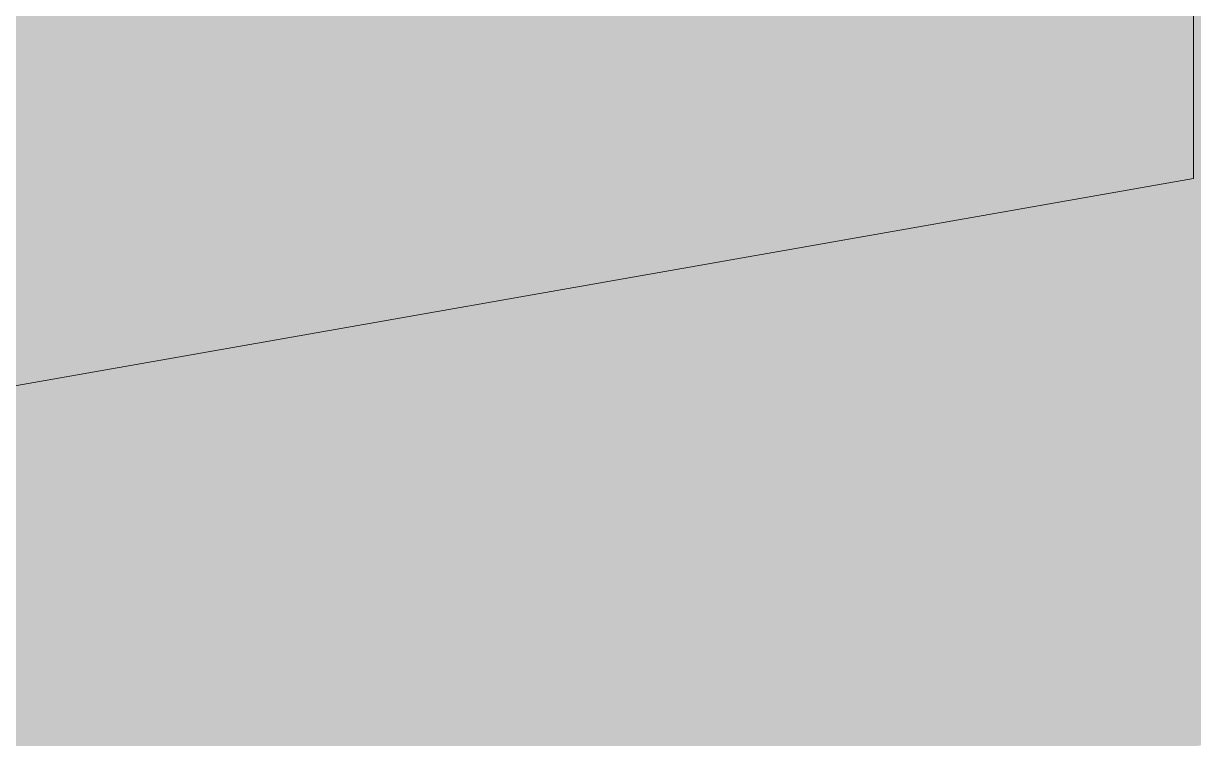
# Model space of a CAD drawing. Header units: metres. Extents: x 349703 to 349913, y 9282546 to 9282694.
# Drawn here: x 349720.278 to 349724.461, y 9282562.736 to 9282565.292 of the extents above; entities that cross this region are included whole.
import ezdxf

# ---------------------------------------------------------------- set-up
doc = ezdxf.new("R2010")
doc.units = ezdxf.units.M
doc.header["$LTSCALE"] = 0.25
doc.layers.add('AREA-VERDE', color=3, linetype='CONTINUOUS', lineweight=9)
doc.layers.add('ARQ-FONDO', color=253, linetype='CONTINUOUS', lineweight=9)

msp = doc.modelspace()

# ---------------------------------------------------------------- hatches: boundary and pattern name
at = {"layer": 'AREA-VERDE', "lineweight": 0, "true_color": 0xc4e4b2, "transparency": 33554687}
h = msp.add_hatch(color=3, dxfattribs=at)
h.dxf.hatch_style = 1
h.paths.add_polyline_path([(349726.4609, 9282594.7896), (349717.3092, 9282594.7896), (349717.2828, 9282561.4453), (349726.4609, 9282563.0592)])
h.paths.add_polyline_path([(349724.4609, 9282592.7896), (349724.4609, 9282564.7382), (349719.2847, 9282563.828), (349719.3076, 9282592.7896)], flags=16)
at = {"layer": 'AREA-VERDE', "lineweight": 0, "true_color": 0xc4e4b2, "transparency": 33554610}
h = msp.add_hatch(color=3, dxfattribs=at)
h.dxf.hatch_style = 1
h.paths.add_polyline_path([(349724.4609, 9282592.7896), (349719.3076, 9282592.7896), (349719.2847, 9282563.828), (349724.4609, 9282564.7382)])

# ---------------------------------------------------------------- linework, layer by layer
at = {"layer": 'ARQ-FONDO'}
msp.add_lwpolyline([(349724.4609, 9282592.7896), (349719.3076, 9282592.7896), (349719.2847, 9282563.828), (349724.4609, 9282564.7382)], dxfattribs=at)
at = {"layer": 'ARQ-FONDO', "elevation": -0.0042}
msp.add_lwpolyline([(349724.4609, 9282592.7896), (349724.4609, 9282564.7382)], dxfattribs=at)

doc.saveas('drawing.dxf')
